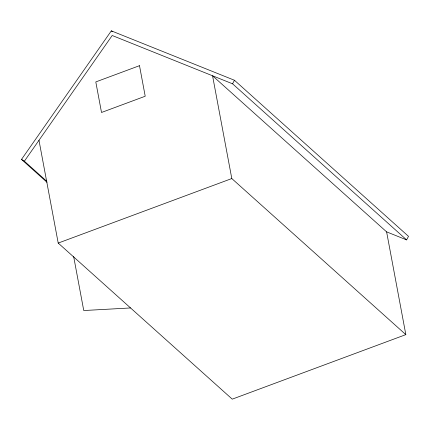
<?xml version="1.0" encoding="UTF-8"?>
<svg xmlns="http://www.w3.org/2000/svg" width="430" height="430" viewBox="0 0 430 430"><rect width="100%" height="100%" fill="white"/><g stroke="black" fill="none" stroke-linecap="round" stroke-linejoin="round"><path stroke-width="0.64" d="M234.457 80.259L408.5 236.339L406.619 239.897L232.576 83.812L234.457 80.259L111.322 30.847L21.5 159.417L47.004 182.288M46.886 181.385L24.381 161.202L112.198 35.502L232.576 83.812M58.211 243.074L231.797 178.552L405.839 334.631L232.254 399.153L58.211 243.074L38.979 140.304M130.559 307.95L83.753 310.535L73.643 256.49M231.797 178.552L212.56 75.782L386.602 231.861L406.619 239.897M21.5 159.417L24.381 161.202M111.322 30.847L112.327 31.745M386.602 231.861L405.839 334.631M139.497 65.677L95.799 81.92L101.518 112.477L145.216 96.234L139.497 65.677"/></g></svg>
